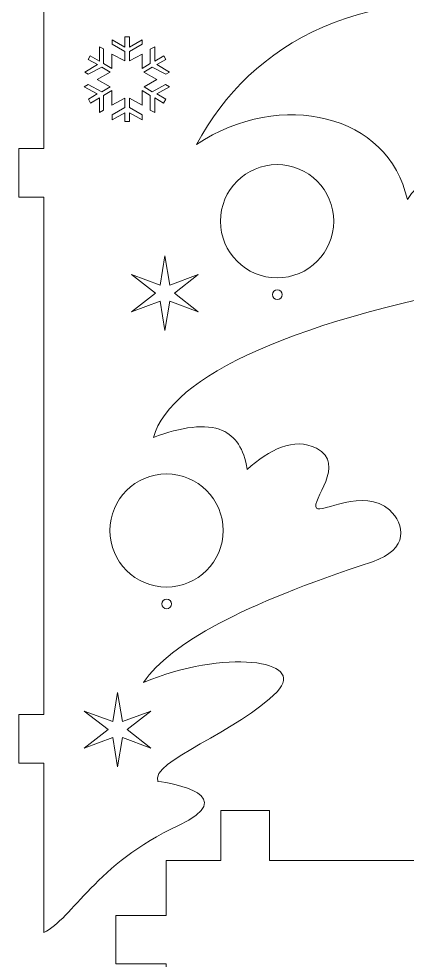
# Model space of a CAD drawing. Header units: centimetres. Extents: x -35.5 to 35.5, y -33.3 to 33.3.
# Drawn here: x -35.49 to -26.2, y -9.87 to 12.66 of the extents above; entities that cross this region are included whole.
import ezdxf

# ---------------------------------------------------------------- set-up
doc = ezdxf.new("R2010")
doc.units = ezdxf.units.CM
doc.header["$MEASUREMENT"] = 0
doc.layers.add('layer 1', color=7, linetype='Continuous')

msp = doc.modelspace()

# ---------------------------------------------------------------- linework, layer by layer
at = {"layer": 'layer 1', "lineweight": 9}
for points, knots in [([(-34.88444, -9.2095), (-34.88444, -9.2095), (-34.8853, -9.0707), (-34.8853, -9.0707), (-34.8853, -9.0707), (-34.8853, -9.0707), (-34.8853, -5.14947), (-34.8853, -5.14947), (-34.8853, -5.14947), (-34.8853, -5.14947), (-35.4853, -5.14947), (-35.4853, -5.14947), (-35.4853, -5.14947), (-35.4853, -5.14947), (-35.4853, -3.98818), (-35.4853, -3.98818), (-35.4853, -3.98818), (-35.4853, -3.98818), (-34.8853, -3.98818), (-34.8853, -3.98818), (-34.8853, -3.98818), (-34.8853, -3.98818), (-34.8853, 8.39892), (-34.8853, 8.39892), (-34.8853, 8.39892), (-34.8853, 8.39892), (-35.4853, 8.39892), (-35.4853, 8.39892), (-35.4853, 8.39892), (-35.4853, 8.39892), (-35.4853, 9.56021), (-35.4853, 9.56021), (-35.4853, 9.56021), (-35.4853, 9.56021), (-34.8853, 9.56021), (-34.8853, 9.56021), (-34.8853, 9.56021), (-34.8853, 9.56021), (-34.8853, 21.9473), (-34.8853, 21.9473), (-34.8853, 21.9473), (-34.8853, 21.9473), (-35.4853, 21.9473), (-35.4853, 21.9473), (-35.4853, 21.9473), (-35.4853, 21.9473), (-35.4853, 23.10859), (-35.4853, 23.10859), (-35.4853, 23.10859), (-35.4853, 23.10859), (-34.8853, 23.10859), (-34.8853, 23.10859), (-34.8853, 23.10859), (-34.8853, 23.10859), (-34.8853, 32.81982), (-34.8853, 32.81982)], [0, 0, 0, 0, 0.06666667, 0.06666667, 0.06666667, 0.06666667, 0.13333333, 0.13333333, 0.13333333, 0.13333333, 0.2, 0.2, 0.2, 0.2, 0.26666667, 0.26666667, 0.26666667, 0.26666667, 0.33333333, 0.33333333, 0.33333333, 0.33333333, 0.4, 0.4, 0.4, 0.4, 0.46666667, 0.46666667, 0.46666667, 0.46666667, 0.53333333, 0.53333333, 0.53333333, 0.53333333, 0.6, 0.6, 0.6, 0.6, 0.66666667, 0.66666667, 0.66666667, 0.66666667, 0.73333333, 0.73333333, 0.73333333, 0.73333333, 0.8, 0.8, 0.8, 0.8, 0.86666667, 0.86666667, 0.86666667, 0.86666667, 1, 1, 1, 1]), ([(-34.8853, 32.81982), (-34.8853, 32.81982), (-33.64349, 32.81982), (-33.64349, 32.81982), (-33.64349, 32.81982), (-33.64349, 32.81982), (-33.64349, 31.4826), (-33.64349, 31.4826), (-33.64349, 31.4826), (-33.64349, 31.4826), (-33.34904, 31.4826), (-33.34904, 31.4826), (-33.34904, 31.4826), (-33.34904, 31.4826), (-33.64349, 29.13935), (-33.64349, 29.13935), (-33.64349, 29.13935), (-32.25931, 30.65978), (-30.99873, 30.72182), (-29.84214, 29.55656), (-29.84214, 29.55656), (-27.81269, 31.05259), (-26.11448, 31.04858), (-24.85887, 29.03957), (-24.85887, 29.03957), (-22.55766, 29.96483), (-21.38681, 29.56142), (-20.87924, 29.03442), (-20.87924, 29.03442), (-19.79125, 27.9048), (-21.4075, 27.51793), (-21.06819, 26.90948), (-21.06819, 26.90948), (-20.54803, 25.97671), (-18.89663, 26.74401), (-18.40372, 25.69571), (-18.40372, 25.69571), (-17.87659, 24.5746), (-18.39238, 23.49397), (-20.81735, 23.28126), (-20.81735, 23.28126), (-25.48192, 22.87208), (-28.92283, 21.99737), (-30.96459, 19.06711), (-30.96459, 19.06711), (-28.95824, 20.14914), (-27.37713, 20.23904), (-26.59999, 18.45304), (-26.59999, 18.45304), (-25.03006, 18.87395), (-24.09612, 19.25739), (-23.29637, 18.55775), (-23.29637, 18.55775), (-21.8568, 17.29837), (-23.46991, 17.14972), (-23.32262, 16.5251), (-23.32262, 16.5251), (-23.19908, 16.00115), (-20.94884, 16.52454), (-20.97975, 14.54489), (-20.97975, 14.54489), (-20.98814, 14.00717), (-21.08824, 12.6745), (-22.73485, 12.9223), (-22.73485, 12.9223), (-27.34692, 13.61636), (-29.8855, 12.10339), (-31.23828, 9.65663), (-31.23828, 9.65663), (-29.20521, 10.99268), (-26.64224, 10.38666), (-26.19101, 8.33719), (-26.19101, 8.33719), (-25.69837, 9.16684), (-24.30939, 9.4525), (-23.67416, 8.93348), (-23.67416, 8.93348), (-21.91831, 7.4988), (-22.84639, 6.54716), (-23.48774, 6.43603), (-23.48774, 6.43603), (-28.95066, 5.48938), (-31.83134, 4.11317), (-32.26672, 2.64606), (-32.26672, 2.64606), (-31.59443, 2.8909), (-31.01992, 2.98359), (-30.61709, 2.80932), (-30.61709, 2.80932), (-30.30623, 2.67484), (-30.09755, 2.38136), (-30.02499, 1.87614), (-30.02499, 1.87614), (-29.49304, 2.3467), (-28.90897, 2.66028), (-28.36692, 2.38544), (-28.36692, 2.38544), (-27.62088, 2.00719), (-28.51846, 1.12049), (-28.36692, 0.95083), (-28.36692, 0.95083), (-28.24603, 0.81548), (-27.23584, 1.45452), (-26.62061, 0.90823), (-26.62061, 0.90823), (-26.24384, 0.57366), (-26.14446, -0.03915), (-27.02744, -0.33025), (-27.02744, -0.33025), (-30.19155, -1.37334), (-31.82348, -2.26852), (-32.5067, -3.22063), (-32.5067, -3.22063), (-30.58676, -2.42404), (-28.57196, -2.66677), (-29.30743, -3.44253), (-29.30743, -3.44253), (-30.19461, -4.3783), (-32.37058, -5.11777), (-32.15677, -5.59266), (-32.15677, -5.59266), (-31.80048, -5.62241), (-30.16078, -5.94199), (-31.66831, -6.64635), (-31.66831, -6.64635), (-33.65086, -7.57264), (-34.19104, -8.86167), (-34.88541, -9.20998)], [0, 0, 0, 0, 0.03030303, 0.03030303, 0.03030303, 0.03030303, 0.06060606, 0.06060606, 0.06060606, 0.06060606, 0.09090909, 0.09090909, 0.09090909, 0.09090909, 0.12121212, 0.12121212, 0.12121212, 0.12121212, 0.15151515, 0.15151515, 0.15151515, 0.15151515, 0.18181818, 0.18181818, 0.18181818, 0.18181818, 0.21212121, 0.21212121, 0.21212121, 0.21212121, 0.24242424, 0.24242424, 0.24242424, 0.24242424, 0.27272727, 0.27272727, 0.27272727, 0.27272727, 0.3030303, 0.3030303, 0.3030303, 0.3030303, 0.33333333, 0.33333333, 0.33333333, 0.33333333, 0.36363636, 0.36363636, 0.36363636, 0.36363636, 0.39393939, 0.39393939, 0.39393939, 0.39393939, 0.42424242, 0.42424242, 0.42424242, 0.42424242, 0.45454545, 0.45454545, 0.45454545, 0.45454545, 0.48484848, 0.48484848, 0.48484848, 0.48484848, 0.51515152, 0.51515152, 0.51515152, 0.51515152, 0.54545455, 0.54545455, 0.54545455, 0.54545455, 0.57575758, 0.57575758, 0.57575758, 0.57575758, 0.60606061, 0.60606061, 0.60606061, 0.60606061, 0.63636364, 0.63636364, 0.63636364, 0.63636364, 0.66666667, 0.66666667, 0.66666667, 0.66666667, 0.6969697, 0.6969697, 0.6969697, 0.6969697, 0.72727273, 0.72727273, 0.72727273, 0.72727273, 0.75757576, 0.75757576, 0.75757576, 0.75757576, 0.78787879, 0.78787879, 0.78787879, 0.78787879, 0.81818182, 0.81818182, 0.81818182, 0.81818182, 0.84848485, 0.84848485, 0.84848485, 0.84848485, 0.87878788, 0.87878788, 0.87878788, 0.87878788, 0.90909091, 0.90909091, 0.90909091, 0.90909091, 0.93939394, 0.93939394, 0.93939394, 0.93939394, 1, 1, 1, 1]), ([(-32.83659, 10.20372), (-32.83659, 10.20372), (-32.83659, 10.41608), (-32.83659, 10.41608), (-32.83659, 10.41608), (-32.83659, 10.41608), (-32.53835, 10.2504), (-32.53835, 10.2504), (-32.53835, 10.2504), (-32.53835, 10.2504), (-32.53835, 10.36562), (-32.53835, 10.36562), (-32.53835, 10.36562), (-32.53835, 10.36562), (-32.83659, 10.54457), (-32.83659, 10.54457), (-32.83659, 10.54457), (-32.83659, 10.54457), (-32.83659, 10.76801), (-32.83659, 10.76801), (-32.83659, 10.76801), (-32.83659, 10.76801), (-32.53835, 10.59569), (-32.53835, 10.59569), (-32.53835, 10.59569), (-32.53835, 10.59569), (-32.53835, 10.94712), (-32.53835, 10.94712), (-32.53835, 10.94712), (-32.53835, 10.94712), (-32.34056, 10.83174), (-32.34056, 10.83174), (-32.34056, 10.83174), (-32.34056, 10.83174), (-32.34056, 10.48084), (-32.34056, 10.48084), (-32.34056, 10.48084), (-32.34056, 10.48084), (-32.23345, 10.42243), (-32.23345, 10.42243), (-32.23345, 10.42243), (-32.23345, 10.42243), (-32.23345, 10.77528), (-32.23345, 10.77528), (-32.23345, 10.77528), (-32.23345, 10.77528), (-32.02217, 10.64851), (-32.02217, 10.64851), (-32.02217, 10.64851), (-32.02217, 10.64851), (-31.96881, 10.7407), (-31.96881, 10.7407), (-31.96881, 10.7407), (-31.96881, 10.7407), (-32.18677, 10.86726), (-32.18677, 10.86726), (-32.18677, 10.86726), (-32.18677, 10.86726), (-31.88141, 11.03984), (-31.88141, 11.03984), (-31.88141, 11.03984), (-31.88141, 11.03984), (-31.97582, 11.0965), (-31.97582, 11.0965), (-31.97582, 11.0965), (-31.97582, 11.0965), (-32.29417, 10.91743), (-32.29417, 10.91743), (-32.29417, 10.91743), (-32.29417, 10.91743), (-32.49085, 11.04037), (-32.49085, 11.04037), (-32.49085, 11.04037), (-32.49085, 11.04037), (-32.18061, 11.21199), (-32.18061, 11.21199), (-32.18061, 11.21199), (-32.18061, 11.21199), (-32.49134, 11.39052), (-32.49134, 11.39052), (-32.49134, 11.39052), (-32.49134, 11.39052), (-32.29426, 11.50544), (-32.29426, 11.50544), (-32.29426, 11.50544), (-32.29426, 11.50544), (-31.96945, 11.33973), (-31.96945, 11.33973), (-31.96945, 11.33973), (-31.96945, 11.33973), (-31.88137, 11.39075), (-31.88137, 11.39075), (-31.88137, 11.39075), (-31.88137, 11.39075), (-32.18704, 11.57015), (-32.18704, 11.57015), (-32.18704, 11.57015), (-32.18704, 11.57015), (-31.96874, 11.68984), (-31.96874, 11.68984), (-31.96874, 11.68984), (-31.96874, 11.68984), (-32.01598, 11.77488), (-32.01598, 11.77488), (-32.01598, 11.77488), (-32.01598, 11.77488), (-32.23345, 11.64861), (-32.23345, 11.64861), (-32.23345, 11.64861), (-32.23345, 11.64861), (-32.23345, 11.99557), (-32.23345, 11.99557), (-32.23345, 11.99557), (-32.23345, 11.99557), (-32.34056, 11.94201), (-32.34056, 11.94201), (-32.34056, 11.94201), (-32.34056, 11.94201), (-32.34056, 11.59862), (-32.34056, 11.59862), (-32.34056, 11.59862), (-32.34056, 11.59862), (-32.53835, 11.475), (-32.53835, 11.475), (-32.53835, 11.475), (-32.53835, 11.475), (-32.53835, 11.82166), (-32.53835, 11.82166), (-32.53835, 11.82166), (-32.53835, 11.82166), (-32.83659, 11.65597), (-32.83659, 11.65597), (-32.83659, 11.65597), (-32.83659, 11.65597), (-32.83659, 11.88561), (-32.83659, 11.88561), (-32.83659, 11.88561), (-32.83659, 11.88561), (-32.53835, 12.05793), (-32.53835, 12.05793), (-32.53835, 12.05793), (-32.53835, 12.05793), (-32.53835, 12.16502), (-32.53835, 12.16502), (-32.53835, 12.16502), (-32.53835, 12.16502), (-32.83659, 11.98608), (-32.83659, 11.98608), (-32.83659, 11.98608), (-32.83659, 11.98608), (-32.83659, 12.23288), (-32.83659, 12.23288), (-32.83659, 12.23288), (-32.83659, 12.23288), (-32.95032, 12.23288), (-32.95032, 12.23288), (-32.95032, 12.23288), (-32.95032, 12.23288), (-32.95032, 11.98647), (-32.95032, 11.98647), (-32.95032, 11.98647), (-32.95032, 11.98647), (-33.25519, 12.16541), (-33.25519, 12.16541), (-33.25519, 12.16541), (-33.25519, 12.16541), (-33.25519, 12.05804), (-33.25519, 12.05804), (-33.25519, 12.05804), (-33.25519, 12.05804), (-32.95032, 11.88573), (-32.95032, 11.88573), (-32.95032, 11.88573), (-32.95032, 11.88573), (-32.95032, 11.65664), (-32.95032, 11.65664), (-32.95032, 11.65664), (-32.95032, 11.65664), (-33.26181, 11.82234), (-33.26181, 11.82234), (-33.26181, 11.82234), (-33.26181, 11.82234), (-33.26181, 11.475), (-33.26181, 11.475), (-33.26181, 11.475), (-33.26181, 11.475), (-33.4596, 11.59862), (-33.4596, 11.59862), (-33.4596, 11.59862), (-33.4596, 11.59862), (-33.4596, 11.94253), (-33.4596, 11.94253), (-33.4596, 11.94253), (-33.4596, 11.94253), (-33.55345, 11.99415), (-33.55345, 11.99415), (-33.55345, 11.99415), (-33.55345, 11.99415), (-33.55345, 11.64913), (-33.55345, 11.64913), (-33.55345, 11.64913), (-33.55345, 11.64913), (-33.77743, 11.77513), (-33.77743, 11.77513), (-33.77743, 11.77513), (-33.77743, 11.77513), (-33.82481, 11.68984), (-33.82481, 11.68984), (-33.82481, 11.68984), (-33.82481, 11.68984), (-33.60681, 11.57032), (-33.60681, 11.57032), (-33.60681, 11.57032), (-33.60681, 11.57032), (-33.9066, 11.39048), (-33.9066, 11.39048), (-33.9066, 11.39048), (-33.9066, 11.39048), (-33.8238, 11.33986), (-33.8238, 11.33986), (-33.8238, 11.33986), (-33.8238, 11.33986), (-33.49928, 11.50544), (-33.49928, 11.50544), (-33.49928, 11.50544), (-33.49928, 11.50544), (-33.30219, 11.39052), (-33.30219, 11.39052), (-33.30219, 11.39052), (-33.30219, 11.39052), (-33.61293, 11.21199), (-33.61293, 11.21199), (-33.61293, 11.21199), (-33.61293, 11.21199), (-33.30267, 11.04037), (-33.30267, 11.04037), (-33.30267, 11.04037), (-33.30267, 11.04037), (-33.49928, 10.91748), (-33.49928, 10.91748), (-33.49928, 10.91748), (-33.49928, 10.91748), (-33.82424, 11.09655), (-33.82424, 11.09655), (-33.82424, 11.09655), (-33.82424, 11.09655), (-33.91875, 11.03984), (-33.91875, 11.03984), (-33.91875, 11.03984), (-33.91875, 11.03984), (-33.61438, 10.8678), (-33.61438, 10.8678), (-33.61438, 10.8678), (-33.61438, 10.8678), (-33.81902, 10.74079), (-33.81902, 10.74079), (-33.81902, 10.74079), (-33.81902, 10.74079), (-33.77054, 10.64866), (-33.77054, 10.64866), (-33.77054, 10.64866), (-33.77054, 10.64866), (-33.55345, 10.77472), (-33.55345, 10.77472), (-33.55345, 10.77472), (-33.55345, 10.77472), (-33.55345, 10.42401), (-33.55345, 10.42401), (-33.55345, 10.42401), (-33.55345, 10.42401), (-33.4596, 10.4803), (-33.4596, 10.4803), (-33.4596, 10.4803), (-33.4596, 10.4803), (-33.4596, 10.83174), (-33.4596, 10.83174), (-33.4596, 10.83174), (-33.4596, 10.83174), (-33.26181, 10.94712), (-33.26181, 10.94712), (-33.26181, 10.94712), (-33.26181, 10.94712), (-33.26181, 10.59497), (-33.26181, 10.59497), (-33.26181, 10.59497), (-33.26181, 10.59497), (-32.95032, 10.76729), (-32.95032, 10.76729), (-32.95032, 10.76729), (-32.95032, 10.76729), (-32.95032, 10.54444), (-32.95032, 10.54444), (-32.95032, 10.54444), (-32.95032, 10.54444), (-33.25519, 10.36548), (-33.25519, 10.36548), (-33.25519, 10.36548), (-33.25519, 10.36548), (-33.25519, 10.25007), (-33.25519, 10.25007), (-33.25519, 10.25007), (-33.25519, 10.25007), (-32.95032, 10.41575), (-32.95032, 10.41575), (-32.95032, 10.41575), (-32.95032, 10.41575), (-32.95032, 10.20372), (-32.95032, 10.20372), (-32.95032, 10.20372), (-32.95032, 10.20372), (-32.83659, 10.20372), (-32.83659, 10.20372)], [0, 0, 0, 0, 0.01265823, 0.01265823, 0.01265823, 0.01265823, 0.02531646, 0.02531646, 0.02531646, 0.02531646, 0.03797468, 0.03797468, 0.03797468, 0.03797468, 0.05063291, 0.05063291, 0.05063291, 0.05063291, 0.06329114, 0.06329114, 0.06329114, 0.06329114, 0.07594937, 0.07594937, 0.07594937, 0.07594937, 0.08860759, 0.08860759, 0.08860759, 0.08860759, 0.10126582, 0.10126582, 0.10126582, 0.10126582, 0.11392405, 0.11392405, 0.11392405, 0.11392405, 0.12658228, 0.12658228, 0.12658228, 0.12658228, 0.13924051, 0.13924051, 0.13924051, 0.13924051, 0.15189873, 0.15189873, 0.15189873, 0.15189873, 0.16455696, 0.16455696, 0.16455696, 0.16455696, 0.17721519, 0.17721519, 0.17721519, 0.17721519, 0.18987342, 0.18987342, 0.18987342, 0.18987342, 0.20253165, 0.20253165, 0.20253165, 0.20253165, 0.21518987, 0.21518987, 0.21518987, 0.21518987, 0.2278481, 0.2278481, 0.2278481, 0.2278481, 0.24050633, 0.24050633, 0.24050633, 0.24050633, 0.25316456, 0.25316456, 0.25316456, 0.25316456, 0.26582278, 0.26582278, 0.26582278, 0.26582278, 0.27848101, 0.27848101, 0.27848101, 0.27848101, 0.29113924, 0.29113924, 0.29113924, 0.29113924, 0.30379747, 0.30379747, 0.30379747, 0.30379747, 0.3164557, 0.3164557, 0.3164557, 0.3164557, 0.32911392, 0.32911392, 0.32911392, 0.32911392, 0.34177215, 0.34177215, 0.34177215, 0.34177215, 0.35443038, 0.35443038, 0.35443038, 0.35443038, 0.36708861, 0.36708861, 0.36708861, 0.36708861, 0.37974684, 0.37974684, 0.37974684, 0.37974684, 0.39240506, 0.39240506, 0.39240506, 0.39240506, 0.40506329, 0.40506329, 0.40506329, 0.40506329, 0.41772152, 0.41772152, 0.41772152, 0.41772152, 0.43037975, 0.43037975, 0.43037975, 0.43037975, 0.44303797, 0.44303797, 0.44303797, 0.44303797, 0.4556962, 0.4556962, 0.4556962, 0.4556962, 0.46835443, 0.46835443, 0.46835443, 0.46835443, 0.48101266, 0.48101266, 0.48101266, 0.48101266, 0.49367089, 0.49367089, 0.49367089, 0.49367089, 0.50632911, 0.50632911, 0.50632911, 0.50632911, 0.51898734, 0.51898734, 0.51898734, 0.51898734, 0.53164557, 0.53164557, 0.53164557, 0.53164557, 0.5443038, 0.5443038, 0.5443038, 0.5443038, 0.55696203, 0.55696203, 0.55696203, 0.55696203, 0.56962025, 0.56962025, 0.56962025, 0.56962025, 0.58227848, 0.58227848, 0.58227848, 0.58227848, 0.59493671, 0.59493671, 0.59493671, 0.59493671, 0.60759494, 0.60759494, 0.60759494, 0.60759494, 0.62025316, 0.62025316, 0.62025316, 0.62025316, 0.63291139, 0.63291139, 0.63291139, 0.63291139, 0.64556962, 0.64556962, 0.64556962, 0.64556962, 0.65822785, 0.65822785, 0.65822785, 0.65822785, 0.67088608, 0.67088608, 0.67088608, 0.67088608, 0.6835443, 0.6835443, 0.6835443, 0.6835443, 0.69620253, 0.69620253, 0.69620253, 0.69620253, 0.70886076, 0.70886076, 0.70886076, 0.70886076, 0.72151899, 0.72151899, 0.72151899, 0.72151899, 0.73417722, 0.73417722, 0.73417722, 0.73417722, 0.74683544, 0.74683544, 0.74683544, 0.74683544, 0.75949367, 0.75949367, 0.75949367, 0.75949367, 0.7721519, 0.7721519, 0.7721519, 0.7721519, 0.78481013, 0.78481013, 0.78481013, 0.78481013, 0.79746835, 0.79746835, 0.79746835, 0.79746835, 0.81012658, 0.81012658, 0.81012658, 0.81012658, 0.82278481, 0.82278481, 0.82278481, 0.82278481, 0.83544304, 0.83544304, 0.83544304, 0.83544304, 0.84810127, 0.84810127, 0.84810127, 0.84810127, 0.86075949, 0.86075949, 0.86075949, 0.86075949, 0.87341772, 0.87341772, 0.87341772, 0.87341772, 0.88607595, 0.88607595, 0.88607595, 0.88607595, 0.89873418, 0.89873418, 0.89873418, 0.89873418, 0.91139241, 0.91139241, 0.91139241, 0.91139241, 0.92405063, 0.92405063, 0.92405063, 0.92405063, 0.93670886, 0.93670886, 0.93670886, 0.93670886, 0.94936709, 0.94936709, 0.94936709, 0.94936709, 0.96202532, 0.96202532, 0.96202532, 0.96202532, 0.97468354, 0.97468354, 0.97468354, 0.97468354, 1, 1, 1, 1]), ([(-29.30615, 6.46409), (-28.55789, 6.46409), (-27.95131, 7.07067), (-27.95131, 7.81893), (-27.95131, 7.81893), (-27.95131, 8.56719), (-28.55789, 9.17377), (-29.30615, 9.17377), (-29.30615, 9.17377), (-30.05441, 9.17377), (-30.66099, 8.56719), (-30.66099, 7.81893), (-30.66099, 7.81893), (-30.66099, 7.07067), (-30.05441, 6.46409), (-29.30615, 6.46409)], [0, 0, 0, 0, 0.2, 0.2, 0.2, 0.2, 0.4, 0.4, 0.4, 0.4, 0.6, 0.6, 0.6, 0.6, 1, 1, 1, 1]), ([(-31.98964, 5.20525), (-31.98964, 5.20525), (-32.10362, 5.90549), (-32.10362, 5.90549), (-32.10362, 5.90549), (-32.10362, 5.90549), (-32.78791, 5.6508), (-32.78791, 5.6508), (-32.78791, 5.6508), (-32.78791, 5.6508), (-32.2176, 6.09633), (-32.2176, 6.09633), (-32.2176, 6.09633), (-32.2176, 6.09633), (-32.78791, 6.54186), (-32.78791, 6.54186), (-32.78791, 6.54186), (-32.78791, 6.54186), (-32.10362, 6.28717), (-32.10362, 6.28717), (-32.10362, 6.28717), (-32.10362, 6.28717), (-31.98964, 6.98741), (-31.98964, 6.98741), (-31.98964, 6.98741), (-31.98964, 6.98741), (-31.87566, 6.28717), (-31.87566, 6.28717), (-31.87566, 6.28717), (-31.87566, 6.28717), (-31.19137, 6.54186), (-31.19137, 6.54186), (-31.19137, 6.54186), (-31.19137, 6.54186), (-31.76168, 6.09633), (-31.76168, 6.09633), (-31.76168, 6.09633), (-31.76168, 6.09633), (-31.19137, 5.6508), (-31.19137, 5.6508), (-31.19137, 5.6508), (-31.19137, 5.6508), (-31.87566, 5.90549), (-31.87566, 5.90549), (-31.87566, 5.90549), (-31.87566, 5.90549), (-31.98964, 5.20525), (-31.98964, 5.20525)], [0, 0, 0, 0, 0.07692308, 0.07692308, 0.07692308, 0.07692308, 0.15384615, 0.15384615, 0.15384615, 0.15384615, 0.23076923, 0.23076923, 0.23076923, 0.23076923, 0.30769231, 0.30769231, 0.30769231, 0.30769231, 0.38461538, 0.38461538, 0.38461538, 0.38461538, 0.46153846, 0.46153846, 0.46153846, 0.46153846, 0.53846154, 0.53846154, 0.53846154, 0.53846154, 0.61538462, 0.61538462, 0.61538462, 0.61538462, 0.69230769, 0.69230769, 0.69230769, 0.69230769, 0.76923077, 0.76923077, 0.76923077, 0.76923077, 0.84615385, 0.84615385, 0.84615385, 0.84615385, 1, 1, 1, 1]), ([(-29.30286, 5.94604), (-29.23874, 5.94604), (-29.18673, 5.99804), (-29.18673, 6.06217), (-29.18673, 6.06217), (-29.18673, 6.12629), (-29.23874, 6.1783), (-29.30286, 6.1783), (-29.30286, 6.1783), (-29.36698, 6.1783), (-29.41899, 6.12629), (-29.41899, 6.06217), (-29.41899, 6.06217), (-29.41899, 5.99804), (-29.36698, 5.94604), (-29.30286, 5.94604)], [0, 0, 0, 0, 0.2, 0.2, 0.2, 0.2, 0.4, 0.4, 0.4, 0.4, 0.6, 0.6, 0.6, 0.6, 1, 1, 1, 1]), ([(-31.95197, -0.93871), (-31.20372, -0.93871), (-30.59714, -0.33213), (-30.59714, 0.41613), (-30.59714, 0.41613), (-30.59714, 1.16439), (-31.20372, 1.77097), (-31.95197, 1.77097), (-31.95197, 1.77097), (-32.70023, 1.77097), (-33.30681, 1.16439), (-33.30681, 0.41613), (-33.30681, 0.41613), (-33.30681, -0.33213), (-32.70023, -0.93871), (-31.95197, -0.93871)], [0, 0, 0, 0, 0.2, 0.2, 0.2, 0.2, 0.4, 0.4, 0.4, 0.4, 0.6, 0.6, 0.6, 0.6, 1, 1, 1, 1]), ([(-31.94868, -1.45676), (-31.88456, -1.45676), (-31.83255, -1.40475), (-31.83255, -1.34063), (-31.83255, -1.34063), (-31.83255, -1.27651), (-31.88456, -1.2245), (-31.94868, -1.2245), (-31.94868, -1.2245), (-32.01281, -1.2245), (-32.06481, -1.27651), (-32.06481, -1.34063), (-32.06481, -1.34063), (-32.06481, -1.40475), (-32.01281, -1.45676), (-31.94868, -1.45676)], [0, 0, 0, 0, 0.2, 0.2, 0.2, 0.2, 0.4, 0.4, 0.4, 0.4, 0.6, 0.6, 0.6, 0.6, 1, 1, 1, 1]), ([(-33.12315, -5.2415), (-33.12315, -5.2415), (-33.23714, -4.54126), (-33.23714, -4.54126), (-33.23714, -4.54126), (-33.23714, -4.54126), (-33.92143, -4.79595), (-33.92143, -4.79595), (-33.92143, -4.79595), (-33.92143, -4.79595), (-33.35112, -4.35043), (-33.35112, -4.35043), (-33.35112, -4.35043), (-33.35112, -4.35043), (-33.92143, -3.9049), (-33.92143, -3.9049), (-33.92143, -3.9049), (-33.92143, -3.9049), (-33.23714, -4.15959), (-33.23714, -4.15959), (-33.23714, -4.15959), (-33.23714, -4.15959), (-33.12315, -3.45935), (-33.12315, -3.45935), (-33.12315, -3.45935), (-33.12315, -3.45935), (-33.00917, -4.15959), (-33.00917, -4.15959), (-33.00917, -4.15959), (-33.00917, -4.15959), (-32.32488, -3.9049), (-32.32488, -3.9049), (-32.32488, -3.9049), (-32.32488, -3.9049), (-32.89519, -4.35043), (-32.89519, -4.35043), (-32.89519, -4.35043), (-32.89519, -4.35043), (-32.32488, -4.79595), (-32.32488, -4.79595), (-32.32488, -4.79595), (-32.32488, -4.79595), (-33.00917, -4.54126), (-33.00917, -4.54126), (-33.00917, -4.54126), (-33.00917, -4.54126), (-33.12315, -5.2415), (-33.12315, -5.2415)], [0, 0, 0, 0, 0.07692308, 0.07692308, 0.07692308, 0.07692308, 0.15384615, 0.15384615, 0.15384615, 0.15384615, 0.23076923, 0.23076923, 0.23076923, 0.23076923, 0.30769231, 0.30769231, 0.30769231, 0.30769231, 0.38461538, 0.38461538, 0.38461538, 0.38461538, 0.46153846, 0.46153846, 0.46153846, 0.46153846, 0.53846154, 0.53846154, 0.53846154, 0.53846154, 0.61538462, 0.61538462, 0.61538462, 0.61538462, 0.69230769, 0.69230769, 0.69230769, 0.69230769, 0.76923077, 0.76923077, 0.76923077, 0.76923077, 0.84615385, 0.84615385, 0.84615385, 0.84615385, 1, 1, 1, 1]), ([(-16.44203, -8.79908), (-16.44203, -8.79908), (-16.44203, -9.96037), (-16.44203, -9.96037), (-16.44203, -9.96037), (-16.44203, -9.96037), (-17.64203, -9.96037), (-17.64203, -9.96037), (-17.64203, -9.96037), (-17.64203, -9.96037), (-17.64203, -19.33047), (-17.64203, -19.33047), (-17.64203, -19.33047), (-17.64203, -19.33047), (-16.44203, -19.33047), (-16.44203, -19.33047), (-16.44203, -19.33047), (-16.44203, -19.33047), (-16.44203, -20.49176), (-16.44203, -20.49176), (-16.44203, -20.49176), (-16.44203, -20.49176), (-17.64203, -20.49176), (-17.64203, -20.49176), (-17.64203, -20.49176), (-17.64203, -20.49176), (-17.64203, -21.80671), (-17.64203, -21.80671), (-17.64203, -21.80671), (-17.64203, -21.80671), (-18.95698, -21.80671), (-18.95698, -21.80671), (-18.95698, -21.80671), (-18.95698, -21.80671), (-18.95698, -23.00671), (-18.95698, -23.00671), (-18.95698, -23.00671), (-18.95698, -23.00671), (-20.11827, -23.00671), (-20.11827, -23.00671), (-20.11827, -23.00671), (-20.11827, -23.00671), (-20.11827, -21.80671), (-20.11827, -21.80671), (-20.11827, -21.80671), (-20.11827, -21.80671), (-29.48837, -21.80671), (-29.48837, -21.80671), (-29.48837, -21.80671), (-29.48837, -21.80671), (-29.48837, -23.00671), (-29.48837, -23.00671), (-29.48837, -23.00671), (-29.48837, -23.00671), (-30.64966, -23.00671), (-30.64966, -23.00671), (-30.64966, -23.00671), (-30.64966, -23.00671), (-30.64966, -21.80671), (-30.64966, -21.80671), (-30.64966, -21.80671), (-30.64966, -21.80671), (-31.96461, -21.80671), (-31.96461, -21.80671), (-31.96461, -21.80671), (-31.96461, -21.80671), (-31.96461, -20.49176), (-31.96461, -20.49176), (-31.96461, -20.49176), (-31.96461, -20.49176), (-33.16461, -20.49176), (-33.16461, -20.49176), (-33.16461, -20.49176), (-33.16461, -20.49176), (-33.16461, -19.33047), (-33.16461, -19.33047), (-33.16461, -19.33047), (-33.16461, -19.33047), (-31.96461, -19.33047), (-31.96461, -19.33047), (-31.96461, -19.33047), (-31.96461, -19.33047), (-31.96461, -9.96037), (-31.96461, -9.96037), (-31.96461, -9.96037), (-31.96461, -9.96037), (-33.16461, -9.96037), (-33.16461, -9.96037), (-33.16461, -9.96037), (-33.16461, -9.96037), (-33.16461, -8.79908), (-33.16461, -8.79908), (-33.16461, -8.79908), (-33.16461, -8.79908), (-31.96461, -8.79908), (-31.96461, -8.79908), (-31.96461, -8.79908), (-31.96461, -8.79908), (-31.96461, -7.48413), (-31.96461, -7.48413), (-31.96461, -7.48413), (-31.96461, -7.48413), (-30.64966, -7.48413), (-30.64966, -7.48413), (-30.64966, -7.48413), (-30.64966, -7.48413), (-30.64966, -6.28413), (-30.64966, -6.28413), (-30.64966, -6.28413), (-30.64966, -6.28413), (-29.48837, -6.28413), (-29.48837, -6.28413), (-29.48837, -6.28413), (-29.48837, -6.28413), (-29.48837, -7.48413), (-29.48837, -7.48413), (-29.48837, -7.48413), (-29.48837, -7.48413), (-20.11827, -7.48413), (-20.11827, -7.48413), (-20.11827, -7.48413), (-20.11827, -7.48413), (-20.11827, -6.28413), (-20.11827, -6.28413), (-20.11827, -6.28413), (-20.11827, -6.28413), (-18.95698, -6.28413), (-18.95698, -6.28413), (-18.95698, -6.28413), (-18.95698, -6.28413), (-18.95698, -7.48413), (-18.95698, -7.48413), (-18.95698, -7.48413), (-18.95698, -7.48413), (-17.64203, -7.48413), (-17.64203, -7.48413), (-17.64203, -7.48413), (-17.64203, -7.48413), (-17.64203, -8.79908), (-17.64203, -8.79908), (-17.64203, -8.79908), (-17.64203, -8.79908), (-16.44203, -8.79908), (-16.44203, -8.79908)], [0, 0, 0, 0, 0.02702703, 0.02702703, 0.02702703, 0.02702703, 0.05405405, 0.05405405, 0.05405405, 0.05405405, 0.08108108, 0.08108108, 0.08108108, 0.08108108, 0.10810811, 0.10810811, 0.10810811, 0.10810811, 0.13513514, 0.13513514, 0.13513514, 0.13513514, 0.16216216, 0.16216216, 0.16216216, 0.16216216, 0.18918919, 0.18918919, 0.18918919, 0.18918919, 0.21621622, 0.21621622, 0.21621622, 0.21621622, 0.24324324, 0.24324324, 0.24324324, 0.24324324, 0.27027027, 0.27027027, 0.27027027, 0.27027027, 0.2972973, 0.2972973, 0.2972973, 0.2972973, 0.32432432, 0.32432432, 0.32432432, 0.32432432, 0.35135135, 0.35135135, 0.35135135, 0.35135135, 0.37837838, 0.37837838, 0.37837838, 0.37837838, 0.40540541, 0.40540541, 0.40540541, 0.40540541, 0.43243243, 0.43243243, 0.43243243, 0.43243243, 0.45945946, 0.45945946, 0.45945946, 0.45945946, 0.48648649, 0.48648649, 0.48648649, 0.48648649, 0.51351351, 0.51351351, 0.51351351, 0.51351351, 0.54054054, 0.54054054, 0.54054054, 0.54054054, 0.56756757, 0.56756757, 0.56756757, 0.56756757, 0.59459459, 0.59459459, 0.59459459, 0.59459459, 0.62162162, 0.62162162, 0.62162162, 0.62162162, 0.64864865, 0.64864865, 0.64864865, 0.64864865, 0.67567568, 0.67567568, 0.67567568, 0.67567568, 0.7027027, 0.7027027, 0.7027027, 0.7027027, 0.72972973, 0.72972973, 0.72972973, 0.72972973, 0.75675676, 0.75675676, 0.75675676, 0.75675676, 0.78378378, 0.78378378, 0.78378378, 0.78378378, 0.81081081, 0.81081081, 0.81081081, 0.81081081, 0.83783784, 0.83783784, 0.83783784, 0.83783784, 0.86486486, 0.86486486, 0.86486486, 0.86486486, 0.89189189, 0.89189189, 0.89189189, 0.89189189, 0.91891892, 0.91891892, 0.91891892, 0.91891892, 0.94594595, 0.94594595, 0.94594595, 0.94594595, 1, 1, 1, 1])]:
    msp.add_open_spline(points, degree=3, knots=knots, dxfattribs=at)

doc.saveas('drawing.dxf')
